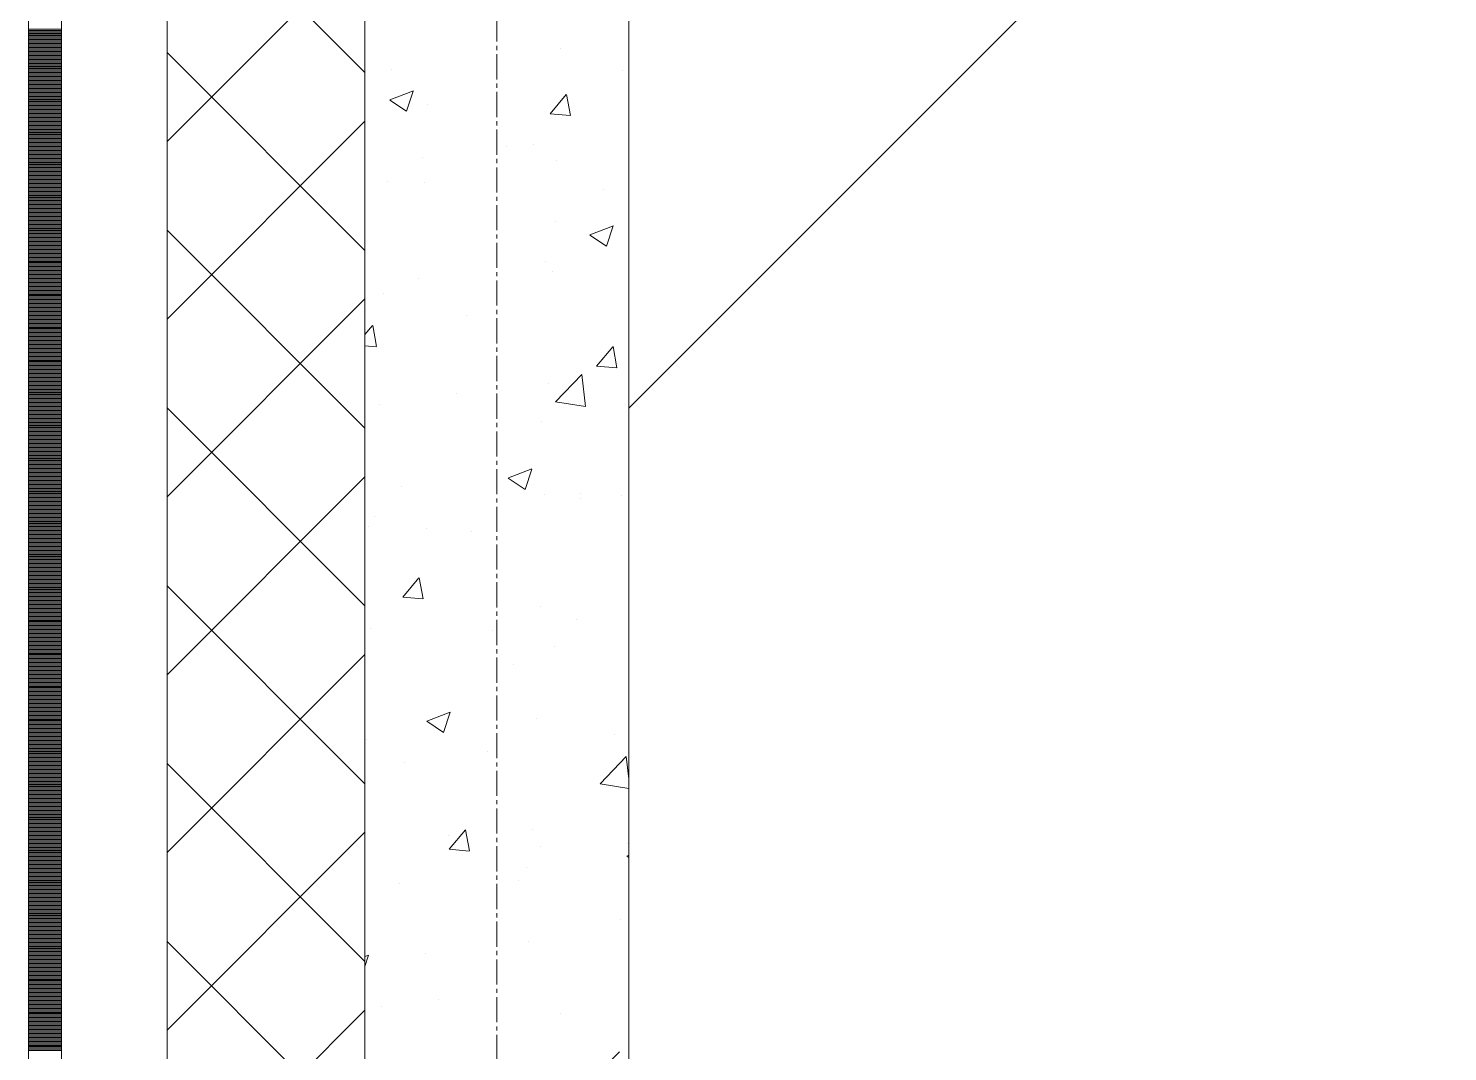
# Model space of a CAD drawing. Header units: millimetres. Extents: x 538266 to 1167394, y 114608 to 637157.
# Drawn here: x 828883 to 829958, y 163413 to 164188 of the extents above; entities that cross this region are included whole.
import ezdxf
from ezdxf.enums import TextEntityAlignment as Align

# ---------------------------------------------------------------- set-up
doc = ezdxf.new("R2010")
doc.units = ezdxf.units.MM
doc.linetypes.add('CENTER2', pattern=[28.575, 19.05, -3.175, 3.175, -3.175])
doc.linetypes.add('DASHED', pattern=[19.05, 12.7, -6.35])
doc.layers.get('Defpoints').update_dxf_attribs({"color": 140})
doc.layers.add('АР_Делит', color=120, linetype='Continuous', lineweight=0, plot=False)
for name, color, linetype, lineweight in [('АР_Стены ПЕНОблок', 52, 'Continuous', 20), ('АР_Тонкая', 254, 'Continuous', 5), ('АР_Утеплитель', 31, 'Continuous', 0), ('АР_Штриховка', 8, 'Continuous', 0)]:
    doc.layers.add(name, color=color, linetype=linetype, lineweight=lineweight)
doc.layers.add('РД_Оси_100', color=7, linetype='Continuous', lineweight=0, true_color=0x525252)
doc.layers.add('ФВ-5', color=7, linetype='Continuous')
doc.styles.add('style1', font='ARIALN.TTF')

# ---------------------------------------------------------------- blocks, each defined once
blk = doc.blocks.new('2_этаж')
at = {"layer": 'АР_Стены ПЕНОблок', "color": 18, "linetype": 'Continuous', "lineweight": 20, "true_color": 0x000000}
for p, q in [((672773.6, 213213.2), (672773.6, 137013.2)), ((672973.6, 137013.2), (672973.6, 213213.2))]:
    blk.add_line(p, q, dxfattribs=at)
at = {"layer": 'АР_Тонкая', "color": 18, "linetype": 'Continuous', "lineweight": 5, "true_color": 0x000000}
for p, q in [((672518.6, 213213.2), (672518.6, 137013.2)), ((672543.6, 213213.2), (672543.6, 137013.2)), ((672543.6, 137013.2), (672543.6, 213213.2)), ((672623.6, 137013.2), (672623.6, 213213.2))]:
    blk.add_line(p, q, dxfattribs=at)
at = {"layer": 'АР_Утеплитель', "color": 18, "linetype": 'Continuous', "lineweight": 0, "true_color": 0x000000}
for p, q in [((672623.6, 213213.2), (672623.6, 137013.2)), ((672773.6, 137013.2), (672773.6, 213213.2))]:
    blk.add_line(p, q, dxfattribs=at)
at = {"layer": 'АР_Штриховка', "color": 18, "linetype": 'Continuous', "lineweight": 0, "true_color": 0x000000}
for p, q in [((672773.6, 164155.1), (672623.6, 164305.1)), ((672623.6, 164102.9), (672773.6, 164252.9)), ((672518.6, 164188), (672543.6, 164188)), ((672518.6, 164187), (672543.6, 164187)), ((672518.6, 164186), (672543.6, 164186)), ((672518.6, 164185), (672543.6, 164185)), ((672518.6, 164184), (672543.6, 164184)), ((672518.6, 164183), (672543.6, 164183)), ((672518.6, 164182), (672543.6, 164182)), ((672518.6, 164181), (672543.6, 164181)), ((672518.6, 164180), (672543.6, 164180)), ((672518.6, 164179), (672543.6, 164179)), ((672518.6, 164178), (672543.6, 164178)), ((672518.6, 164177), (672543.6, 164177)), ((672518.6, 164176), (672543.6, 164176)), ((672518.6, 164175), (672543.6, 164175)), ((672518.6, 164174), (672543.6, 164174)), ((672518.6, 164173), (672543.6, 164173)), ((672518.6, 164172), (672543.6, 164172)), ((672518.6, 164171), (672543.6, 164171)), ((672518.6, 164170), (672543.6, 164170)), ((672518.6, 164169), (672543.6, 164169)), ((672518.6, 164168), (672543.6, 164168)), ((672518.6, 164167), (672543.6, 164167)), ((672518.6, 164166), (672543.6, 164166)), ((672518.6, 164165), (672543.6, 164165)), ((672518.6, 164164), (672543.6, 164164)), ((672773.6, 164020.3), (672623.6, 164170.3)), ((672921.9, 164173.2), (672921.9, 164173.2)), ((672518.6, 164163), (672543.6, 164163)), ((672518.6, 164162), (672543.6, 164162)), ((672518.6, 164161), (672543.6, 164161)), ((672518.6, 164160), (672543.6, 164160)), ((672518.6, 164159), (672543.6, 164159)), ((672518.6, 164158), (672543.6, 164158)), ((672518.6, 164157), (672543.6, 164157)), ((672518.6, 164156), (672543.6, 164156)), ((672518.6, 164155), (672543.6, 164155)), ((672518.6, 164154), (672543.6, 164154)), ((672518.6, 164153), (672543.6, 164153)), ((672793.6, 164157), (672793.6, 164157)), ((672968.9, 164156.4), (672968.9, 164156.4)), ((672518.6, 164152), (672543.6, 164152)), ((672518.6, 164151), (672543.6, 164151)), ((672518.6, 164150), (672543.6, 164150)), ((672518.6, 164149), (672543.6, 164149)), ((672518.6, 164148), (672543.6, 164148)), ((672518.6, 164147), (672543.6, 164147)), ((672518.6, 164146), (672543.6, 164146)), ((672518.6, 164145), (672543.6, 164145)), ((672518.6, 164144), (672543.6, 164144)), ((672518.6, 164143), (672543.6, 164143)), ((672518.6, 164142), (672543.6, 164142)), ((672518.6, 164141), (672543.6, 164141)), ((672518.6, 164140), (672543.6, 164140)), ((672518.6, 164139), (672543.6, 164139)), ((672518.6, 164138), (672543.6, 164138)), ((672518.6, 164137), (672543.6, 164137)), ((672518.6, 164136), (672543.6, 164136)), ((672518.6, 164135), (672543.6, 164135)), ((672518.6, 164134), (672543.6, 164134)), ((672518.6, 164133), (672543.6, 164133)), ((672518.6, 164132), (672543.6, 164132)), ((672792.4, 164134.2), (672805.1, 164125.7)), ((672792.5, 164134.3), (672810.3, 164141.2)), ((672805.1, 164125.7), (672810.2, 164141)), ((672914, 164123.8), (672926.2, 164138.4)), ((672929.3, 164122.5), (672926.4, 164138.4)), ((672518.6, 164131), (672543.6, 164131)), ((672518.6, 164130), (672543.6, 164130)), ((672518.6, 164129), (672543.6, 164129)), ((672518.6, 164128), (672543.6, 164128)), ((672518.6, 164127), (672543.6, 164127)), ((672518.6, 164126), (672543.6, 164126)), ((672518.6, 164125), (672543.6, 164125)), ((672518.6, 164124), (672543.6, 164124)), ((672518.6, 164123), (672543.6, 164123)), ((672518.6, 164122), (672543.6, 164122)), ((672518.6, 164121), (672543.6, 164121)), ((672820.7, 164131), (672820.7, 164131)), ((672914, 164123.8), (672929.1, 164122.5)), ((672518.6, 164120), (672543.6, 164120)), ((672518.6, 164119), (672543.6, 164119)), ((672518.6, 164118), (672543.6, 164118)), ((672518.6, 164117), (672543.6, 164117)), ((672518.6, 164116), (672543.6, 164116)), ((672518.6, 164115), (672543.6, 164115)), ((672518.6, 164114), (672543.6, 164114)), ((672518.6, 164113), (672543.6, 164113)), ((672518.6, 164112), (672543.6, 164112)), ((672518.6, 164111), (672543.6, 164111)), ((672518.6, 164110), (672543.6, 164110)), ((672623.6, 163968.2), (672773.6, 164118.2)), ((672518.6, 164109), (672543.6, 164109)), ((672518.6, 164108), (672543.6, 164108)), ((672518.6, 164107), (672543.6, 164107)), ((672518.6, 164106), (672543.6, 164106)), ((672518.6, 164105), (672543.6, 164105)), ((672518.6, 164104), (672543.6, 164104)), ((672518.6, 164103), (672543.6, 164103)), ((672518.6, 164102), (672543.6, 164102)), ((672518.6, 164101), (672543.6, 164101)), ((672518.6, 164100), (672543.6, 164100)), ((672518.6, 164099), (672543.6, 164099)), ((672880.7, 164099.3), (672880.7, 164099.3)), ((672901.1, 164100.4), (672901.1, 164100.4)), ((672518.6, 164098), (672543.6, 164098)), ((672518.6, 164097), (672543.6, 164097)), ((672518.6, 164096), (672543.6, 164096)), ((672518.6, 164095), (672543.6, 164095)), ((672518.6, 164094), (672543.6, 164094)), ((672518.6, 164093), (672543.6, 164093)), ((672518.6, 164092), (672543.6, 164092)), ((672518.6, 164091), (672543.6, 164091)), ((672518.6, 164090), (672543.6, 164090)), ((672518.6, 164089), (672543.6, 164089)), ((672817.1, 164090.9), (672817.1, 164090.9)), ((672918.8, 164088.7), (672918.8, 164088.7)), ((672518.6, 164088), (672543.6, 164088)), ((672518.6, 164087), (672543.6, 164087)), ((672518.6, 164086), (672543.6, 164086)), ((672518.6, 164085), (672543.6, 164085)), ((672518.6, 164084), (672543.6, 164084)), ((672518.6, 164083), (672543.6, 164083)), ((672518.6, 164082), (672543.6, 164082)), ((672518.6, 164081), (672543.6, 164081)), ((672518.6, 164080), (672543.6, 164080)), ((672518.6, 164079), (672543.6, 164079)), ((672518.6, 164078), (672543.6, 164078)), ((672518.6, 164077), (672543.6, 164077)), ((672518.6, 164076), (672543.6, 164076)), ((672518.6, 164075), (672543.6, 164075)), ((672518.6, 164074), (672543.6, 164074)), ((672518.6, 164073), (672543.6, 164073)), ((672518.6, 164072), (672543.6, 164072)), ((672518.6, 164071), (672543.6, 164071)), ((672518.6, 164070), (672543.6, 164070)), ((672518.6, 164069), (672543.6, 164069)), ((672518.6, 164068), (672543.6, 164068)), ((672518.6, 164067), (672543.6, 164067)), ((672790.5, 164072.4), (672790.5, 164072.4)), ((672819.1, 164072.1), (672819.1, 164072.1)), ((672518.6, 164066), (672543.6, 164066)), ((672518.6, 164065), (672543.6, 164065)), ((672518.6, 164064), (672543.6, 164064)), ((672518.6, 164063), (672543.6, 164063)), ((672518.6, 164062), (672543.6, 164062)), ((672518.6, 164061), (672543.6, 164061)), ((672518.6, 164060), (672543.6, 164060)), ((672518.6, 164059), (672543.6, 164059)), ((672518.6, 164058), (672543.6, 164058)), ((672518.6, 164057), (672543.6, 164057)), ((672518.6, 164056), (672543.6, 164056)), ((672954.7, 164066.3), (672954.7, 164066.3)), ((672518.6, 164055), (672543.6, 164055)), ((672518.6, 164054), (672543.6, 164054)), ((672518.6, 164053), (672543.6, 164053)), ((672518.6, 164052), (672543.6, 164052)), ((672518.6, 164051), (672543.6, 164051)), ((672518.6, 164050), (672543.6, 164050)), ((672518.6, 164049), (672543.6, 164049)), ((672518.6, 164048), (672543.6, 164048)), ((672518.6, 164047), (672543.6, 164047)), ((672518.6, 164046), (672543.6, 164046)), ((672518.6, 164045), (672543.6, 164045)), ((672518.6, 164044), (672543.6, 164044)), ((672518.6, 164043), (672543.6, 164043)), ((672518.6, 164042), (672543.6, 164042)), ((672518.6, 164041), (672543.6, 164041)), ((672518.6, 164040), (672543.6, 164040)), ((672518.6, 164039), (672543.6, 164039)), ((672518.6, 164038), (672543.6, 164038)), ((672518.6, 164037), (672543.6, 164037)), ((672518.6, 164036), (672543.6, 164036)), ((672518.6, 164035), (672543.6, 164035)), ((672773.6, 163885.6), (672623.6, 164035.6)), ((672917.7, 164042.1), (672917.7, 164042.1)), ((672944.1, 164032.1), (672961.9, 164038.9)), ((672956.7, 164023.4), (672961.8, 164038.8)), ((672518.6, 164034), (672543.6, 164034)), ((672518.6, 164033), (672543.6, 164033)), ((672518.6, 164032), (672543.6, 164032)), ((672518.6, 164031), (672543.6, 164031)), ((672518.6, 164030), (672543.6, 164030)), ((672518.6, 164029), (672543.6, 164029)), ((672518.6, 164028), (672543.6, 164028)), ((672518.6, 164027), (672543.6, 164027)), ((672518.6, 164026), (672543.6, 164026)), ((672518.6, 164025), (672543.6, 164025)), ((672518.6, 164024), (672543.6, 164024)), ((672944, 164031.9), (672956.7, 164023.4)), ((672518.6, 164023), (672543.6, 164023)), ((672518.6, 164022), (672543.6, 164022)), ((672518.6, 164021), (672543.6, 164021)), ((672518.6, 164020), (672543.6, 164020)), ((672518.6, 164019), (672543.6, 164019)), ((672518.6, 164018), (672543.6, 164018)), ((672518.6, 164017), (672543.6, 164017)), ((672518.6, 164016), (672543.6, 164016)), ((672518.6, 164015), (672543.6, 164015)), ((672518.6, 164014), (672543.6, 164014)), ((672518.6, 164013), (672543.6, 164013)), ((672518.6, 164012), (672543.6, 164012)), ((672518.6, 164011), (672543.6, 164011)), ((672518.6, 164010), (672543.6, 164010)), ((672518.6, 164009), (672543.6, 164009)), ((672518.6, 164008), (672543.6, 164008)), ((672518.6, 164007), (672543.6, 164007)), ((672518.6, 164006), (672543.6, 164006)), ((672518.6, 164005), (672543.6, 164005)), ((672518.6, 164004), (672543.6, 164004)), ((672518.6, 164003), (672543.6, 164003)), ((672910.1, 164011.8), (672910.1, 164011.8)), ((672915.7, 164004.1), (672915.7, 164004.1)), ((672518.6, 164002), (672543.6, 164002)), ((672518.6, 164001), (672543.6, 164001)), ((672518.6, 164000), (672543.6, 164000)), ((672518.6, 163999), (672543.6, 163999)), ((672518.6, 163998), (672543.6, 163998)), ((672518.6, 163997), (672543.6, 163997)), ((672518.6, 163996), (672543.6, 163996)), ((672518.6, 163995), (672543.6, 163995)), ((672518.6, 163994), (672543.6, 163994)), ((672518.6, 163993), (672543.6, 163993)), ((672518.6, 163992), (672543.6, 163992)), ((672813.9, 163999.1), (672813.9, 163999.1)), ((672518.6, 163991), (672543.6, 163991)), ((672518.6, 163990), (672543.6, 163990)), ((672518.6, 163989), (672543.6, 163989)), ((672518.6, 163988), (672543.6, 163988)), ((672518.6, 163987), (672543.6, 163987)), ((672518.6, 163986), (672543.6, 163986)), ((672518.6, 163985), (672543.6, 163985)), ((672518.6, 163984), (672543.6, 163984)), ((672518.6, 163983), (672543.6, 163983)), ((672518.6, 163982), (672543.6, 163982)), ((672518.6, 163981), (672543.6, 163981)), ((672623.6, 163833.5), (672773.6, 163983.5)), ((672787.4, 163987.9), (672787.4, 163987.9)), ((672518.6, 163980), (672543.6, 163980)), ((672518.6, 163979), (672543.6, 163979)), ((672518.6, 163978), (672543.6, 163978)), ((672518.6, 163977), (672543.6, 163977)), ((672518.6, 163976), (672543.6, 163976)), ((672518.6, 163975), (672543.6, 163975)), ((672518.6, 163974), (672543.6, 163974)), ((672518.6, 163973), (672543.6, 163973)), ((672518.6, 163972), (672543.6, 163972)), ((672518.6, 163971), (672543.6, 163971)), ((672518.6, 163970), (672543.6, 163970)), ((672850.6, 163971.3), (672850.6, 163971.3)), ((672518.6, 163969), (672543.6, 163969)), ((672518.6, 163968), (672543.6, 163968)), ((672518.6, 163967), (672543.6, 163967)), ((672518.6, 163966), (672543.6, 163966)), ((672518.6, 163965), (672543.6, 163965)), ((672518.6, 163964), (672543.6, 163964)), ((672518.6, 163963), (672543.6, 163963)), ((672518.6, 163962), (672543.6, 163962)), ((672518.6, 163961), (672543.6, 163961)), ((672518.6, 163960), (672543.6, 163960)), ((672773.6, 163956.5), (672779.3, 163963.3)), ((672782.4, 163947.4), (672779.5, 163963.3)), ((672518.6, 163959), (672543.6, 163959)), ((672518.6, 163958), (672543.6, 163958)), ((672518.6, 163957), (672543.6, 163957)), ((672518.6, 163956), (672543.6, 163956)), ((672518.6, 163955), (672543.6, 163955)), ((672518.6, 163954), (672543.6, 163954)), ((672518.6, 163953), (672543.6, 163953)), ((672518.6, 163952), (672543.6, 163952)), ((672518.6, 163951), (672543.6, 163951)), ((672518.6, 163950), (672543.6, 163950)), ((672518.6, 163949), (672543.6, 163949)), ((672518.6, 163948), (672543.6, 163948)), ((672518.6, 163947), (672543.6, 163947)), ((672518.6, 163946), (672543.6, 163946)), ((672518.6, 163945), (672543.6, 163945)), ((672518.6, 163944), (672543.6, 163944)), ((672518.6, 163943), (672543.6, 163943)), ((672518.6, 163942), (672543.6, 163942)), ((672518.6, 163941), (672543.6, 163941)), ((672518.6, 163940), (672543.6, 163940)), ((672518.6, 163939), (672543.6, 163939)), ((672518.6, 163938), (672543.6, 163938)), ((672773.6, 163948.1), (672782.2, 163947.3)), ((672949.2, 163932.7), (672961.4, 163947.3)), ((672964.6, 163931.4), (672961.6, 163947.4)), ((672518.6, 163937), (672543.6, 163937)), ((672518.6, 163936), (672543.6, 163936)), ((672518.6, 163935), (672543.6, 163935)), ((672518.6, 163934), (672543.6, 163934)), ((672518.6, 163933), (672543.6, 163933)), ((672518.6, 163932), (672543.6, 163932)), ((672518.6, 163931), (672543.6, 163931)), ((672518.6, 163930), (672543.6, 163930)), ((672518.6, 163929), (672543.6, 163929)), ((672518.6, 163928), (672543.6, 163928)), ((672518.6, 163927), (672543.6, 163927)), ((672949.2, 163932.7), (672964.4, 163931.4)), ((672518.6, 163926), (672543.6, 163926)), ((672518.6, 163925), (672543.6, 163925)), ((672518.6, 163924), (672543.6, 163924)), ((672518.6, 163923), (672543.6, 163923)), ((672518.6, 163922), (672543.6, 163922)), ((672518.6, 163921), (672543.6, 163921)), ((672518.6, 163920), (672543.6, 163920)), ((672518.6, 163919), (672543.6, 163919)), ((672518.6, 163918), (672543.6, 163918)), ((672518.6, 163917), (672543.6, 163917)), ((672912.6, 163919.6), (672912.6, 163919.6)), ((672918.1, 163905.6), (672937.9, 163926.3)), ((672940.7, 163902.1), (672937.9, 163926.3)), ((672518.6, 163916), (672543.6, 163916)), ((672518.6, 163915), (672543.6, 163915)), ((672518.6, 163914), (672543.6, 163914)), ((672518.6, 163913), (672543.6, 163913)), ((672518.6, 163912), (672543.6, 163912)), ((672518.6, 163911), (672543.6, 163911)), ((672518.6, 163910), (672543.6, 163910)), ((672518.6, 163909), (672543.6, 163909)), ((672518.6, 163908), (672543.6, 163908)), ((672518.6, 163907), (672543.6, 163907)), ((672518.6, 163906), (672543.6, 163906)), ((672843.3, 163911.6), (672843.3, 163911.6)), ((672918.1, 163905.5), (672940.7, 163902)), ((672518.6, 163905), (672543.6, 163905)), ((672518.6, 163904), (672543.6, 163904)), ((672518.6, 163903), (672543.6, 163903)), ((672518.6, 163902), (672543.6, 163902)), ((672518.6, 163901), (672543.6, 163901)), ((672518.6, 163900), (672543.6, 163900)), ((672518.6, 163899), (672543.6, 163899)), ((672518.6, 163898), (672543.6, 163898)), ((672518.6, 163897), (672543.6, 163897)), ((672518.6, 163896), (672543.6, 163896)), ((672518.6, 163895), (672543.6, 163895)), ((672773.6, 163750.9), (672623.6, 163900.9)), ((672784.3, 163903.3), (672784.3, 163903.3)), ((672518.6, 163894), (672543.6, 163894)), ((672518.6, 163893), (672543.6, 163893)), ((672518.6, 163892), (672543.6, 163892)), ((672518.6, 163891), (672543.6, 163891)), ((672518.6, 163890), (672543.6, 163890)), ((672518.6, 163889), (672543.6, 163889)), ((672518.6, 163888), (672543.6, 163888)), ((672518.6, 163887), (672543.6, 163887)), ((672518.6, 163886), (672543.6, 163886)), ((672518.6, 163885), (672543.6, 163885)), ((672518.6, 163884), (672543.6, 163884)), ((672907.3, 163890.6), (672907.3, 163890.6)), ((672518.6, 163883), (672543.6, 163883)), ((672518.6, 163882), (672543.6, 163882)), ((672518.6, 163881), (672543.6, 163881)), ((672518.6, 163880), (672543.6, 163880)), ((672518.6, 163879), (672543.6, 163879)), ((672518.6, 163878), (672543.6, 163878)), ((672518.6, 163877), (672543.6, 163877)), ((672518.6, 163876), (672543.6, 163876)), ((672518.6, 163875), (672543.6, 163875)), ((672518.6, 163874), (672543.6, 163874)), ((672518.6, 163873), (672543.6, 163873)), ((672518.6, 163872), (672543.6, 163872)), ((672518.6, 163871), (672543.6, 163871)), ((672518.6, 163870), (672543.6, 163870)), ((672518.6, 163869), (672543.6, 163869)), ((672518.6, 163868), (672543.6, 163868)), ((672518.6, 163867), (672543.6, 163867)), ((672518.6, 163866), (672543.6, 163866)), ((672518.6, 163865), (672543.6, 163865)), ((672518.6, 163864), (672543.6, 163864)), ((672518.6, 163863), (672543.6, 163863)), ((672518.6, 163862), (672543.6, 163862)), ((672518.6, 163861), (672543.6, 163861)), ((672518.6, 163860), (672543.6, 163860)), ((672518.6, 163859), (672543.6, 163859)), ((672518.6, 163858), (672543.6, 163858)), ((672518.6, 163857), (672543.6, 163857)), ((672518.6, 163856), (672543.6, 163856)), ((672518.6, 163855), (672543.6, 163855)), ((672518.6, 163854), (672543.6, 163854)), ((672518.6, 163853), (672543.6, 163853)), ((672518.6, 163852), (672543.6, 163852)), ((672882.3, 163847.9), (672900.1, 163854.7)), ((672894.9, 163839.2), (672900, 163854.6)), ((672518.6, 163851), (672543.6, 163851)), ((672518.6, 163850), (672543.6, 163850)), ((672518.6, 163849), (672543.6, 163849)), ((672518.6, 163848), (672543.6, 163848)), ((672518.6, 163847), (672543.6, 163847)), ((672518.6, 163846), (672543.6, 163846)), ((672518.6, 163845), (672543.6, 163845)), ((672518.6, 163844), (672543.6, 163844)), ((672518.6, 163843), (672543.6, 163843)), ((672518.6, 163842), (672543.6, 163842)), ((672518.6, 163841), (672543.6, 163841)), ((672623.6, 163698.8), (672773.6, 163848.8)), ((672801.1, 163841.5), (672801.1, 163841.5)), ((672882.2, 163847.8), (672894.9, 163839.2)), ((672518.6, 163840), (672543.6, 163840)), ((672518.6, 163839), (672543.6, 163839)), ((672518.6, 163838), (672543.6, 163838)), ((672518.6, 163837), (672543.6, 163837)), ((672518.6, 163836), (672543.6, 163836)), ((672518.6, 163835), (672543.6, 163835)), ((672518.6, 163834), (672543.6, 163834)), ((672518.6, 163833), (672543.6, 163833)), ((672518.6, 163832), (672543.6, 163832)), ((672518.6, 163831), (672543.6, 163831)), ((672909.5, 163835), (672909.5, 163835)), ((672936.7, 163835.8), (672936.7, 163835.8)), ((672936.9, 163832.5), (672936.9, 163832.5)), ((672968.1, 163834.8), (672968.1, 163834.8)), ((672518.6, 163830), (672543.6, 163830)), ((672518.6, 163829), (672543.6, 163829)), ((672518.6, 163828), (672543.6, 163828)), ((672518.6, 163827), (672543.6, 163827)), ((672518.6, 163826), (672543.6, 163826)), ((672518.6, 163825), (672543.6, 163825)), ((672518.6, 163824), (672543.6, 163824)), ((672518.6, 163823), (672543.6, 163823)), ((672518.6, 163822), (672543.6, 163822)), ((672518.6, 163821), (672543.6, 163821)), ((672518.6, 163820), (672543.6, 163820)), ((672518.6, 163819), (672543.6, 163819)), ((672518.6, 163818), (672543.6, 163818)), ((672518.6, 163817), (672543.6, 163817)), ((672518.6, 163816), (672543.6, 163816)), ((672518.6, 163815), (672543.6, 163815)), ((672518.6, 163814), (672543.6, 163814)), ((672518.6, 163813), (672543.6, 163813)), ((672518.6, 163812), (672543.6, 163812)), ((672518.6, 163811), (672543.6, 163811)), ((672518.6, 163810), (672543.6, 163810)), ((672518.6, 163809), (672543.6, 163809)), ((672776.4, 163811.4), (672776.4, 163811.4)), ((672781.2, 163818.8), (672781.2, 163818.8)), ((672820, 163809.4), (672820, 163809.4)), ((672518.6, 163808), (672543.6, 163808)), ((672518.6, 163807), (672543.6, 163807)), ((672518.6, 163806), (672543.6, 163806)), ((672518.6, 163805), (672543.6, 163805)), ((672518.6, 163804), (672543.6, 163804)), ((672518.6, 163803), (672543.6, 163803)), ((672518.6, 163802), (672543.6, 163802)), ((672518.6, 163801), (672543.6, 163801)), ((672518.6, 163800), (672543.6, 163800)), ((672518.6, 163799), (672543.6, 163799)), ((672518.6, 163798), (672543.6, 163798)), ((672854.7, 163807.4), (672854.7, 163807.4)), ((672518.6, 163797), (672543.6, 163797)), ((672518.6, 163796), (672543.6, 163796)), ((672518.6, 163795), (672543.6, 163795)), ((672518.6, 163794), (672543.6, 163794)), ((672518.6, 163793), (672543.6, 163793)), ((672518.6, 163792), (672543.6, 163792)), ((672518.6, 163791), (672543.6, 163791)), ((672518.6, 163790), (672543.6, 163790)), ((672518.6, 163789), (672543.6, 163789)), ((672518.6, 163788), (672543.6, 163788)), ((672518.6, 163787), (672543.6, 163787)), ((672518.6, 163786), (672543.6, 163786)), ((672518.6, 163785), (672543.6, 163785)), ((672518.6, 163784), (672543.6, 163784)), ((672518.6, 163783), (672543.6, 163783)), ((672518.6, 163782), (672543.6, 163782)), ((672518.6, 163781), (672543.6, 163781)), ((672518.6, 163780), (672543.6, 163780)), ((672518.6, 163779), (672543.6, 163779)), ((672518.6, 163778), (672543.6, 163778)), ((672518.6, 163777), (672543.6, 163777)), ((672518.6, 163776), (672543.6, 163776)), ((672518.6, 163775), (672543.6, 163775)), ((672518.6, 163774), (672543.6, 163774)), ((672518.6, 163773), (672543.6, 163773)), ((672518.6, 163772), (672543.6, 163772)), ((672518.6, 163771), (672543.6, 163771)), ((672518.6, 163770), (672543.6, 163770)), ((672518.6, 163769), (672543.6, 163769)), ((672518.6, 163768), (672543.6, 163768)), ((672518.6, 163767), (672543.6, 163767)), ((672518.6, 163766), (672543.6, 163766)), ((672773.6, 163616.2), (672623.6, 163766.2)), ((672802.3, 163757.6), (672814.5, 163772.2)), ((672817.6, 163756.3), (672814.7, 163772.2)), ((672518.6, 163765), (672543.6, 163765)), ((672518.6, 163764), (672543.6, 163764)), ((672518.6, 163763), (672543.6, 163763)), ((672518.6, 163762), (672543.6, 163762)), ((672518.6, 163761), (672543.6, 163761)), ((672518.6, 163760), (672543.6, 163760)), ((672518.6, 163759), (672543.6, 163759)), ((672518.6, 163758), (672543.6, 163758)), ((672518.6, 163757), (672543.6, 163757)), ((672518.6, 163756), (672543.6, 163756)), ((672518.6, 163755), (672543.6, 163755)), ((672802.3, 163757.6), (672817.4, 163756.3)), ((672518.6, 163754), (672543.6, 163754)), ((672518.6, 163753), (672543.6, 163753)), ((672518.6, 163752), (672543.6, 163752)), ((672518.6, 163751), (672543.6, 163751)), ((672518.6, 163750), (672543.6, 163750)), ((672518.6, 163749), (672543.6, 163749)), ((672518.6, 163748), (672543.6, 163748)), ((672518.6, 163747), (672543.6, 163747)), ((672518.6, 163746), (672543.6, 163746)), ((672518.6, 163745), (672543.6, 163745)), ((672906.4, 163750.5), (672906.4, 163750.5)), ((672518.6, 163744), (672543.6, 163744)), ((672518.6, 163743), (672543.6, 163743)), ((672518.6, 163742), (672543.6, 163742)), ((672518.6, 163741), (672543.6, 163741)), ((672518.6, 163740), (672543.6, 163740)), ((672518.6, 163739), (672543.6, 163739)), ((672518.6, 163738), (672543.6, 163738)), ((672518.6, 163737), (672543.6, 163737)), ((672518.6, 163736), (672543.6, 163736)), ((672518.6, 163735), (672543.6, 163735)), ((672518.6, 163734), (672543.6, 163734)), ((672778.1, 163734.2), (672778.1, 163734.2)), ((672933.6, 163740.7), (672933.6, 163740.7)), ((672518.6, 163733), (672543.6, 163733)), ((672518.6, 163732), (672543.6, 163732)), ((672518.6, 163731), (672543.6, 163731)), ((672518.6, 163730), (672543.6, 163730)), ((672518.6, 163729), (672543.6, 163729)), ((672518.6, 163728), (672543.6, 163728)), ((672518.6, 163727), (672543.6, 163727)), ((672518.6, 163726), (672543.6, 163726)), ((672518.6, 163725), (672543.6, 163725)), ((672518.6, 163724), (672543.6, 163724)), ((672518.6, 163723), (672543.6, 163723)), ((672870, 163732.4), (672870, 163732.4)), ((672518.6, 163722), (672543.6, 163722)), ((672518.6, 163721), (672543.6, 163721)), ((672518.6, 163720), (672543.6, 163720)), ((672518.6, 163719), (672543.6, 163719)), ((672518.6, 163718), (672543.6, 163718)), ((672518.6, 163717), (672543.6, 163717)), ((672518.6, 163716), (672543.6, 163716)), ((672518.6, 163715), (672543.6, 163715)), ((672518.6, 163714), (672543.6, 163714)), ((672518.6, 163713), (672543.6, 163713)), ((672518.6, 163712), (672543.6, 163712)), ((672623.6, 163564.1), (672773.6, 163714.1)), ((672917, 163720.5), (672917, 163720.5)), ((672518.6, 163711), (672543.6, 163711)), ((672518.6, 163710), (672543.6, 163710)), ((672518.6, 163709), (672543.6, 163709)), ((672518.6, 163708), (672543.6, 163708)), ((672518.6, 163707), (672543.6, 163707)), ((672518.6, 163706), (672543.6, 163706)), ((672518.6, 163705), (672543.6, 163705)), ((672518.6, 163704), (672543.6, 163704)), ((672518.6, 163703), (672543.6, 163703)), ((672518.6, 163702), (672543.6, 163702)), ((672886.2, 163706.7), (672886.2, 163706.7)), ((672518.6, 163701), (672543.6, 163701)), ((672518.6, 163700), (672543.6, 163700)), ((672518.6, 163699), (672543.6, 163699)), ((672518.6, 163698), (672543.6, 163698)), ((672518.6, 163697), (672543.6, 163697)), ((672518.6, 163696), (672543.6, 163696)), ((672518.6, 163695), (672543.6, 163695)), ((672518.6, 163694), (672543.6, 163694)), ((672518.6, 163693), (672543.6, 163693)), ((672518.6, 163692), (672543.6, 163692)), ((672518.6, 163691), (672543.6, 163691)), ((672518.6, 163690), (672543.6, 163690)), ((672518.6, 163689), (672543.6, 163689)), ((672518.6, 163688), (672543.6, 163688)), ((672518.6, 163687), (672543.6, 163687)), ((672518.6, 163686), (672543.6, 163686)), ((672518.6, 163685), (672543.6, 163685)), ((672518.6, 163684), (672543.6, 163684)), ((672518.6, 163683), (672543.6, 163683)), ((672518.6, 163682), (672543.6, 163682)), ((672518.6, 163681), (672543.6, 163681)), ((672518.6, 163680), (672543.6, 163680)), ((672518.6, 163679), (672543.6, 163679)), ((672518.6, 163678), (672543.6, 163678)), ((672518.6, 163677), (672543.6, 163677)), ((672518.6, 163676), (672543.6, 163676)), ((672518.6, 163675), (672543.6, 163675)), ((672518.6, 163674), (672543.6, 163674)), ((672518.6, 163673), (672543.6, 163673)), ((672518.6, 163672), (672543.6, 163672)), ((672518.6, 163671), (672543.6, 163671)), ((672518.6, 163670), (672543.6, 163670)), ((672518.6, 163669), (672543.6, 163669)), ((672820.5, 163663.7), (672838.3, 163670.5)), ((672833.1, 163655), (672838.2, 163670.4)), ((672518.6, 163668), (672543.6, 163668)), ((672518.6, 163667), (672543.6, 163667)), ((672518.6, 163666), (672543.6, 163666)), ((672518.6, 163665), (672543.6, 163665)), ((672518.6, 163664), (672543.6, 163664)), ((672518.6, 163663), (672543.6, 163663)), ((672518.6, 163662), (672543.6, 163662)), ((672518.6, 163661), (672543.6, 163661)), ((672518.6, 163660), (672543.6, 163660)), ((672518.6, 163659), (672543.6, 163659)), ((672518.6, 163658), (672543.6, 163658)), ((672820.4, 163663.6), (672833.1, 163655)), ((672903.3, 163665.9), (672903.3, 163665.9)), ((672518.6, 163657), (672543.6, 163657)), ((672518.6, 163656), (672543.6, 163656)), ((672518.6, 163655), (672543.6, 163655)), ((672518.6, 163654), (672543.6, 163654)), ((672518.6, 163653), (672543.6, 163653)), ((672518.6, 163652), (672543.6, 163652)), ((672518.6, 163651), (672543.6, 163651)), ((672518.6, 163650), (672543.6, 163650)), ((672518.6, 163649), (672543.6, 163649)), ((672518.6, 163648), (672543.6, 163648)), ((672775, 163649.6), (672775, 163649.6)), ((672963, 163653.2), (672963, 163653.2)), ((672518.6, 163647), (672543.6, 163647)), ((672518.6, 163646), (672543.6, 163646)), ((672518.6, 163645), (672543.6, 163645)), ((672518.6, 163644), (672543.6, 163644)), ((672518.6, 163643), (672543.6, 163643)), ((672518.6, 163642), (672543.6, 163642)), ((672518.6, 163641), (672543.6, 163641)), ((672518.6, 163640), (672543.6, 163640)), ((672518.6, 163639), (672543.6, 163639)), ((672518.6, 163638), (672543.6, 163638)), ((672518.6, 163637), (672543.6, 163637)), ((672866.8, 163640.5), (672866.8, 163640.5)), ((672951.8, 163616.2), (672971.6, 163636.8)), ((672973.6, 163620), (672971.6, 163636.8)), ((672518.6, 163636), (672543.6, 163636)), ((672518.6, 163635), (672543.6, 163635)), ((672518.6, 163634), (672543.6, 163634)), ((672518.6, 163633), (672543.6, 163633)), ((672518.6, 163632), (672543.6, 163632)), ((672518.6, 163631), (672543.6, 163631)), ((672518.6, 163630), (672543.6, 163630)), ((672518.6, 163629), (672543.6, 163629)), ((672518.6, 163628), (672543.6, 163628)), ((672518.6, 163627), (672543.6, 163627)), ((672518.6, 163626), (672543.6, 163626)), ((672773.6, 163481.5), (672623.6, 163631.5)), ((672803.2, 163632.2), (672803.2, 163632.2)), ((672518.6, 163625), (672543.6, 163625)), ((672518.6, 163624), (672543.6, 163624)), ((672518.6, 163623), (672543.6, 163623)), ((672518.6, 163622), (672543.6, 163622)), ((672518.6, 163621), (672543.6, 163621)), ((672518.6, 163620), (672543.6, 163620)), ((672518.6, 163619), (672543.6, 163619)), ((672518.6, 163618), (672543.6, 163618)), ((672518.6, 163617), (672543.6, 163617)), ((672518.6, 163616), (672543.6, 163616)), ((672518.6, 163615), (672543.6, 163615)), ((672951.8, 163616.1), (672973.6, 163612.7)), ((672518.6, 163614), (672543.6, 163614)), ((672518.6, 163613), (672543.6, 163613)), ((672518.6, 163612), (672543.6, 163612)), ((672518.6, 163611), (672543.6, 163611)), ((672518.6, 163610), (672543.6, 163610)), ((672518.6, 163609), (672543.6, 163609)), ((672518.6, 163608), (672543.6, 163608)), ((672518.6, 163607), (672543.6, 163607)), ((672518.6, 163606), (672543.6, 163606)), ((672518.6, 163605), (672543.6, 163605)), ((672518.6, 163604), (672543.6, 163604)), ((672518.6, 163603), (672543.6, 163603)), ((672518.6, 163602), (672543.6, 163602)), ((672518.6, 163601), (672543.6, 163601)), ((672518.6, 163600), (672543.6, 163600)), ((672518.6, 163599), (672543.6, 163599)), ((672518.6, 163598), (672543.6, 163598)), ((672518.6, 163597), (672543.6, 163597)), ((672518.6, 163596), (672543.6, 163596)), ((672518.6, 163595), (672543.6, 163595)), ((672518.6, 163594), (672543.6, 163594)), ((672518.6, 163593), (672543.6, 163593)), ((672518.6, 163592), (672543.6, 163592)), ((672518.6, 163591), (672543.6, 163591)), ((672518.6, 163590), (672543.6, 163590)), ((672518.6, 163589), (672543.6, 163589)), ((672518.6, 163588), (672543.6, 163588)), ((672518.6, 163587), (672543.6, 163587)), ((672518.6, 163586), (672543.6, 163586)), ((672518.6, 163585), (672543.6, 163585)), ((672518.6, 163584), (672543.6, 163584)), ((672518.6, 163583), (672543.6, 163583)), ((672518.6, 163582), (672543.6, 163582)), ((672518.6, 163581), (672543.6, 163581)), ((672518.6, 163580), (672543.6, 163580)), ((672518.6, 163579), (672543.6, 163579)), ((672518.6, 163578), (672543.6, 163578)), ((672518.6, 163577), (672543.6, 163577)), ((672518.6, 163576), (672543.6, 163576)), ((672518.6, 163575), (672543.6, 163575)), ((672518.6, 163574), (672543.6, 163574)), ((672518.6, 163573), (672543.6, 163573)), ((672518.6, 163572), (672543.6, 163572)), ((672623.6, 163429.4), (672773.6, 163579.4)), ((672836.7, 163576.9), (672836.7, 163576.9)), ((672837.5, 163566.6), (672849.7, 163581.2)), ((672852.9, 163565.3), (672849.9, 163581.2)), ((672900.3, 163581.4), (672900.3, 163581.4)), ((672518.6, 163571), (672543.6, 163571)), ((672518.6, 163570), (672543.6, 163570)), ((672518.6, 163569), (672543.6, 163569)), ((672518.6, 163568), (672543.6, 163568)), ((672518.6, 163567), (672543.6, 163567)), ((672518.6, 163566), (672543.6, 163566)), ((672518.6, 163565), (672543.6, 163565)), ((672518.6, 163564), (672543.6, 163564)), ((672518.6, 163563), (672543.6, 163563)), ((672518.6, 163562), (672543.6, 163562)), ((672837.5, 163566.6), (672852.7, 163565.2)), ((672906.5, 163568.9), (672906.5, 163568.9)), ((672972, 163561.3), (672973.6, 163560.3)), ((672972.1, 163561.4), (672973.6, 163562)), ((672972.3, 163571.2), (672972.3, 163571.2)), ((672518.6, 163561), (672543.6, 163561)), ((672518.6, 163560), (672543.6, 163560)), ((672518.6, 163559), (672543.6, 163559)), ((672518.6, 163558), (672543.6, 163558)), ((672518.6, 163557), (672543.6, 163557)), ((672518.6, 163556), (672543.6, 163556)), ((672518.6, 163555), (672543.6, 163555)), ((672518.6, 163554), (672543.6, 163554)), ((672518.6, 163553), (672543.6, 163553)), ((672518.6, 163552), (672543.6, 163552)), ((672518.6, 163551), (672543.6, 163551)), ((672896.2, 163553), (672896.2, 163553)), ((672518.6, 163550), (672543.6, 163550)), ((672518.6, 163549), (672543.6, 163549)), ((672518.6, 163548), (672543.6, 163548)), ((672518.6, 163547), (672543.6, 163547)), ((672518.6, 163546), (672543.6, 163546)), ((672518.6, 163545), (672543.6, 163545)), ((672518.6, 163544), (672543.6, 163544)), ((672518.6, 163543), (672543.6, 163543)), ((672518.6, 163542), (672543.6, 163542)), ((672518.6, 163541), (672543.6, 163541)), ((672518.6, 163540), (672543.6, 163540)), ((672800, 163540.4), (672800, 163540.4)), ((672890.3, 163542.8), (672890.3, 163542.8)), ((672518.6, 163539), (672543.6, 163539)), ((672518.6, 163538), (672543.6, 163538)), ((672518.6, 163537), (672543.6, 163537)), ((672518.6, 163536), (672543.6, 163536)), ((672518.6, 163535), (672543.6, 163535)), ((672518.6, 163534), (672543.6, 163534)), ((672518.6, 163533), (672543.6, 163533)), ((672518.6, 163532), (672543.6, 163532)), ((672518.6, 163531), (672543.6, 163531)), ((672518.6, 163530), (672543.6, 163530)), ((672518.6, 163529), (672543.6, 163529)), ((672518.6, 163528), (672543.6, 163528)), ((672518.6, 163527), (672543.6, 163527)), ((672518.6, 163526), (672543.6, 163526)), ((672518.6, 163525), (672543.6, 163525)), ((672518.6, 163524), (672543.6, 163524)), ((672518.6, 163523), (672543.6, 163523)), ((672518.6, 163522), (672543.6, 163522)), ((672518.6, 163521), (672543.6, 163521)), ((672518.6, 163520), (672543.6, 163520)), ((672518.6, 163519), (672543.6, 163519)), ((672518.6, 163518), (672543.6, 163518)), ((672518.6, 163517), (672543.6, 163517)), ((672518.6, 163516), (672543.6, 163516)), ((672518.6, 163515), (672543.6, 163515)), ((672518.6, 163514), (672543.6, 163514)), ((672518.6, 163513), (672543.6, 163513)), ((672518.6, 163512), (672543.6, 163512)), ((672518.6, 163511), (672543.6, 163511)), ((672518.6, 163510), (672543.6, 163510)), ((672518.6, 163509), (672543.6, 163509)), ((672518.6, 163508), (672543.6, 163508)), ((672967.4, 163513.1), (672967.4, 163513.1)), ((672518.6, 163507), (672543.6, 163507)), ((672518.6, 163506), (672543.6, 163506)), ((672518.6, 163505), (672543.6, 163505)), ((672518.6, 163504), (672543.6, 163504)), ((672518.6, 163503), (672543.6, 163503)), ((672518.6, 163502), (672543.6, 163502)), ((672518.6, 163501), (672543.6, 163501)), ((672518.6, 163500), (672543.6, 163500)), ((672518.6, 163499), (672543.6, 163499)), ((672518.6, 163498), (672543.6, 163498)), ((672518.6, 163497), (672543.6, 163497)), ((672773.6, 163346.8), (672623.6, 163496.8)), ((672897.2, 163496.8), (672897.2, 163496.8)), ((672518.6, 163496), (672543.6, 163496)), ((672518.6, 163495), (672543.6, 163495)), ((672518.6, 163494), (672543.6, 163494)), ((672518.6, 163493), (672543.6, 163493)), ((672518.6, 163492), (672543.6, 163492)), ((672518.6, 163491), (672543.6, 163491)), ((672518.6, 163490), (672543.6, 163490)), ((672518.6, 163489), (672543.6, 163489)), ((672518.6, 163488), (672543.6, 163488)), ((672518.6, 163487), (672543.6, 163487)), ((672518.6, 163486), (672543.6, 163486)), ((672773.6, 163485.2), (672776.5, 163486.3)), ((672773.6, 163477.7), (672776.4, 163486.2)), ((672819.2, 163487.7), (672819.2, 163487.7)), ((672518.6, 163485), (672543.6, 163485)), ((672518.6, 163484), (672543.6, 163484)), ((672518.6, 163483), (672543.6, 163483)), ((672518.6, 163482), (672543.6, 163482)), ((672518.6, 163481), (672543.6, 163481)), ((672518.6, 163480), (672543.6, 163480)), ((672518.6, 163479), (672543.6, 163479)), ((672518.6, 163478), (672543.6, 163478)), ((672518.6, 163477), (672543.6, 163477)), ((672518.6, 163476), (672543.6, 163476)), ((672518.6, 163475), (672543.6, 163475)), ((672518.6, 163474), (672543.6, 163474)), ((672518.6, 163473), (672543.6, 163473)), ((672518.6, 163472), (672543.6, 163472)), ((672518.6, 163471), (672543.6, 163471)), ((672518.6, 163470), (672543.6, 163470)), ((672518.6, 163469), (672543.6, 163469)), ((672518.6, 163468), (672543.6, 163468)), ((672518.6, 163467), (672543.6, 163467)), ((672518.6, 163466), (672543.6, 163466)), ((672518.6, 163465), (672543.6, 163465)), ((672518.6, 163464), (672543.6, 163464)), ((672518.6, 163463), (672543.6, 163463)), ((672518.6, 163462), (672543.6, 163462)), ((672518.6, 163461), (672543.6, 163461)), ((672518.6, 163460), (672543.6, 163460)), ((672518.6, 163459), (672543.6, 163459)), ((672518.6, 163458), (672543.6, 163458)), ((672518.6, 163457), (672543.6, 163457)), ((672518.6, 163456), (672543.6, 163456)), ((672518.6, 163455), (672543.6, 163455)), ((672518.6, 163454), (672543.6, 163454)), ((672518.6, 163453), (672543.6, 163453)), ((672518.6, 163452), (672543.6, 163452)), ((672518.6, 163451), (672543.6, 163451)), ((672518.6, 163450), (672543.6, 163450)), ((672518.6, 163449), (672543.6, 163449)), ((672518.6, 163448), (672543.6, 163448)), ((672518.6, 163447), (672543.6, 163447)), ((672518.6, 163446), (672543.6, 163446)), ((672518.6, 163445), (672543.6, 163445)), ((672518.6, 163444), (672543.6, 163444)), ((672518.6, 163443), (672543.6, 163443)), ((672623.6, 163294.7), (672773.6, 163444.7)), ((672786.2, 163447.8), (672786.2, 163447.8)), ((672829.4, 163452.9), (672829.4, 163452.9)), ((672518.6, 163442), (672543.6, 163442)), ((672518.6, 163441), (672543.6, 163441)), ((672518.6, 163440), (672543.6, 163440)), ((672518.6, 163439), (672543.6, 163439)), ((672518.6, 163438), (672543.6, 163438)), ((672518.6, 163437), (672543.6, 163437)), ((672518.6, 163436), (672543.6, 163436)), ((672518.6, 163435), (672543.6, 163435)), ((672518.6, 163434), (672543.6, 163434)), ((672518.6, 163433), (672543.6, 163433)), ((672921.8, 163442.1), (672921.8, 163442.1)), ((672518.6, 163432), (672543.6, 163432)), ((672518.6, 163431), (672543.6, 163431)), ((672518.6, 163430), (672543.6, 163430)), ((672518.6, 163429), (672543.6, 163429)), ((672518.6, 163428), (672543.6, 163428)), ((672518.6, 163427), (672543.6, 163427)), ((672518.6, 163426), (672543.6, 163426)), ((672518.6, 163425), (672543.6, 163425)), ((672518.6, 163424), (672543.6, 163424)), ((672518.6, 163423), (672543.6, 163423)), ((672518.6, 163422), (672543.6, 163422)), ((672518.6, 163421), (672543.6, 163421)), ((672518.6, 163420), (672543.6, 163420)), ((672518.6, 163419), (672543.6, 163419)), ((672518.6, 163418), (672543.6, 163418)), ((672518.6, 163417), (672543.6, 163417)), ((672518.6, 163416), (672543.6, 163416)), ((672518.6, 163415), (672543.6, 163415)), ((672518.6, 163414), (672543.6, 163414))]:
    blk.add_line(p, q, dxfattribs=at)
at = {"layer": 'АР_Штриховка', "color": 18, "linetype": 'Continuous', "lineweight": 5, "true_color": 0x000000}
blk.add_line((672773.6, 163220.2), (672966.6, 163413.2), dxfattribs=at)
at = {"layer": 'Defpoints', "color": 18, "true_color": 0x000000, "style": 'style1'}
for p in [(677970.6, 219836.4), (678101.2, 211681.4)]:
    blk.add_attdef('АР-ПОМЕЩЕНИЕ:НАИМЕНОВАНИЕ', text='', height=100, dxfattribs=at).set_placement(p, align=Align.MIDDLE)
blk = doc.blocks.new('СОШ_2200_АР_ОСИ_М100_28.05.24')
at = {"layer": 'АР_Делит', "color": 251, "linetype": 'DASHED', "true_color": 0x636466}
blk.add_lwpolyline([(114955, 135155), (114955, -355), (93595.036, -355), (93595.036, 13855), (94145, 13855), (94145, 68320), (66055, 68320), (66055, 13857.73), (83455, 13857.73), (83455, -355), (45245, -355), (45245, 13145), (44695, 13145), (44695, 26755), (45245, 26755), (45245, 68320), (20455, 68320), (20455, 26755), (27955, 26755), (27955, 13145), (-355, 13145), (-355, 100855)], dxfattribs=at)
at = {"layer": 'РД_Оси_100', "color": 251, "linetype": 'CENTER2', "true_color": 0x636466}
blk.add_line((0, -6155), (0, 139938.679), dxfattribs=at)

msp = doc.modelspace()

# ---------------------------------------------------------------- hatches: boundary and pattern name
at = {"layer": 'ФВ-5'}
h = msp.add_hatch(dxfattribs=at)
h.set_pattern_fill('ANSI31', color=3, scale=300)
h.paths.add_polyline_path([(849237.8, 163561), (849237.8, 164465.5, -0.27475), (849124.9, 164655.5, -0.245742), (849217.8, 164833.2), (849217.8, 165213.2), (845769.5, 165213.2, -0.618518), (845382.3, 165213.2), (843647.8, 165213.2), (843647.8, 164913.2), (842747.8, 164913.2), (842747.8, 165213.2), (842667.8, 165213.2), (842667.8, 164793.2), (841647.8, 164793.2), (841647.8, 164713.2), (841647.8, 161813.2), (841647.8, 161313.2), (841647.8, 160413.2), (841647.8, 158613.2), (841647.8, 158389.4, -0.260437), (841750.8, 158205.2, -0.260437), (841647.8, 158020.9), (841647.8, 157055.6, -0.260437), (841750.8, 156871.3, -0.260437), (841647.8, 156687.1), (841647.8, 156333.2), (842017.8, 156333.2), (842017.8, 156113.2), (849237.8, 156113.2), (849237.8, 156880.9, -0.27475), (849124.9, 157071, -0.27475), (849237.8, 157261), (849237.8, 160413.2), (849217.8, 160413.2), (849217.8, 161313.2), (849218.5, 162377, -0.246803), (849124.9, 162555.2, -0.27475), (849237.8, 162745.2), (849237.8, 163180.9, -0.27475), (849124.9, 163371, -0.27475)])
h.paths.add_polyline_path([(845558.6, 161396), (845008.6, 161396, -1), (845008.6, 161996), (845558.6, 161996, -1)], flags=16)
h.paths.add_polyline_path([(842291.6, 157558.9, -1), (841691.6, 157558.9, -1)], flags=16)
h.paths.add_polyline_path([(849124.9, 171855.5, -0.27475), (849237.8, 172045.6), (849237.8, 172480.9, -0.27475), (849124.9, 172671, -0.27475), (849237.8, 172861), (849237.8, 173765.5, -0.27475), (849124.9, 173955.5, -0.27475), (849237.8, 174145.6), (849237.8, 174163.2), (849217.8, 174163.2), (849217.8, 174513.2), (844057.8, 174513.2), (844057.8, 174513.2), (844057.8, 174213.2), (843157.8, 174213.2), (843157.8, 174513.2), (843077.8, 174513.2), (843077.8, 174093.2), (842057.8, 174093.2), (842057.8, 173373.2), (842057.8, 172433.2), (841647.8, 172433.2), (841647.8, 172363.2), (841647.8, 170613.2), (841647.8, 169713.2), (841647.8, 169339.4, -0.260437), (841750.8, 169155.2, -0.260437), (841647.8, 168970.9), (841670.8, 167335.5, -1), (842270.8, 167335.5, -1), (841670.8, 167335.5), (841650.7, 166353.8, -0.256246), (841750.8, 166171.3, -0.105217), (841732, 166083.2), (841867.8, 166083.2), (841867.8, 165413.2), (845385.9, 165413.2, -0.594367), (845765.9, 165413.2), (849217.8, 165413.2), (849217.8, 165913.2), (849218.1, 166193.1, -0.246072), (849124.9, 166371, -0.27475), (849237.8, 166561), (849237.8, 169713.2), (849213.5, 169713.2), (849217.8, 169717.5), (849217.8, 170613.2), (849218.9, 171677.1, -0.247282)])
h.paths.add_polyline_path([(845615.6, 168700.6), (845065.6, 168700.6, -1), (845065.6, 169300.6), (845615.6, 169300.6, -1)], flags=16)
h.paths.add_polyline_path([(836927.8, 171813.2), (836927.8, 172713.2), (836927.8, 172987.1, -0.260437), (836824.9, 173171.3, -0.260437), (836927.8, 173355.6), (836927.8, 175970.9, -0.260437), (836824.9, 176155.2, -0.260437), (836927.8, 176339.4), (836927.8, 176413.2), (836927.8, 176913.2), (833193.3, 176913.2, -0.618518), (832806.2, 176913.2), (829360.5, 176913.2), (829357.8, 176910.6), (829357.8, 176413.2), (829357.7, 176237.4, -0.255873), (829457.6, 176055.2, -0.284268), (829337.8, 175861.6), (829337.8, 172713.2), (829357.8, 172713.2), (829357.8, 171813.2), (829357.2, 170753.9, -0.256632), (829457.6, 170571.3, -0.284268), (829337.8, 170377.8), (829337.8, 169948.7, -0.284268), (829457.6, 169755.2, -0.284268), (829337.8, 169561.6), (829337.8, 168664.9, -0.284268), (829457.6, 168471.3, -0.255743), (829357.8, 168289.1), (829357.8, 167813.2), (832809.7, 167813.2, -0.594367), (833189.8, 167813.2), (834927.8, 167813.2), (834927.8, 168113.2), (835827.8, 168113.2), (835827.8, 167813.2), (835907.8, 167813.2), (835907.8, 168233.2), (836927.8, 168233.2), (836927.8, 168313.2)])
h.paths.add_polyline_path([(832552.1, 172650.6), (832002.1, 172650.6, -1), (832002.1, 173250.6), (832552.1, 173250.6, -1)], flags=16)
h.paths.add_polyline_path([(836927.8, 166670.9, -0.260437), (836824.9, 166855.2, -0.105217), (836843.6, 166943.2), (836707.8, 166943.2), (836707.8, 167613.2), (833193.3, 167613.2, -0.618518), (832806.2, 167613.2), (829357.8, 167613.2), (829357.8, 167113.2), (829357.7, 166937.5, -0.255913), (829457.6, 166755.2, -0.284268), (829337.8, 166561.6), (829337.8, 163413.2), (829357.8, 163413.2), (829357.8, 162513.2), (829357, 161454.1, -0.256955), (829457.6, 161271.3, -0.284268), (829337.8, 161077.8), (829337.8, 160648.7, -0.284268), (829457.6, 160455.2, -0.284268), (829337.8, 160261.6), (829337.8, 159364.9, -0.284268), (829457.6, 159171.3, -0.255743), (829357.8, 158989.1), (829357.8, 158513.2), (832809.7, 158513.3, -0.59466), (833189.8, 158513.3), (834927.8, 158513.4), (834927.8, 158513.4), (834927.8, 158813.4), (835827.8, 158813.4), (835827.8, 158513.4), (835907.8, 158513.4), (835907.8, 158933.4), (836927.8, 158933.4), (836927.8, 159013.2), (836927.8, 159543.2), (836927.8, 161303.2), (836927.8, 161813.2), (836927.8, 162513.2), (836927.8, 163413.2), (836927.8, 163687.1, -0.260437), (836824.9, 163871.3, -0.260437), (836927.8, 164055.6)])
h.paths.add_polyline_path([(832518.2, 163600.5), (831968.2, 163600.5, -1), (831968.2, 164200.5), (832518.2, 164200.5, -1)], flags=16)

# ---------------------------------------------------------------- block references
msp.add_blockref('2_этаж', (156364.3, 0))
at = {"layer": 'РД_Оси_100'}
msp.add_blockref('СОШ_2200_АР_ОСИ_М100_28.05.24', (829237.8, 122413.2), dxfattribs=at)

doc.saveas('drawing.dxf')
